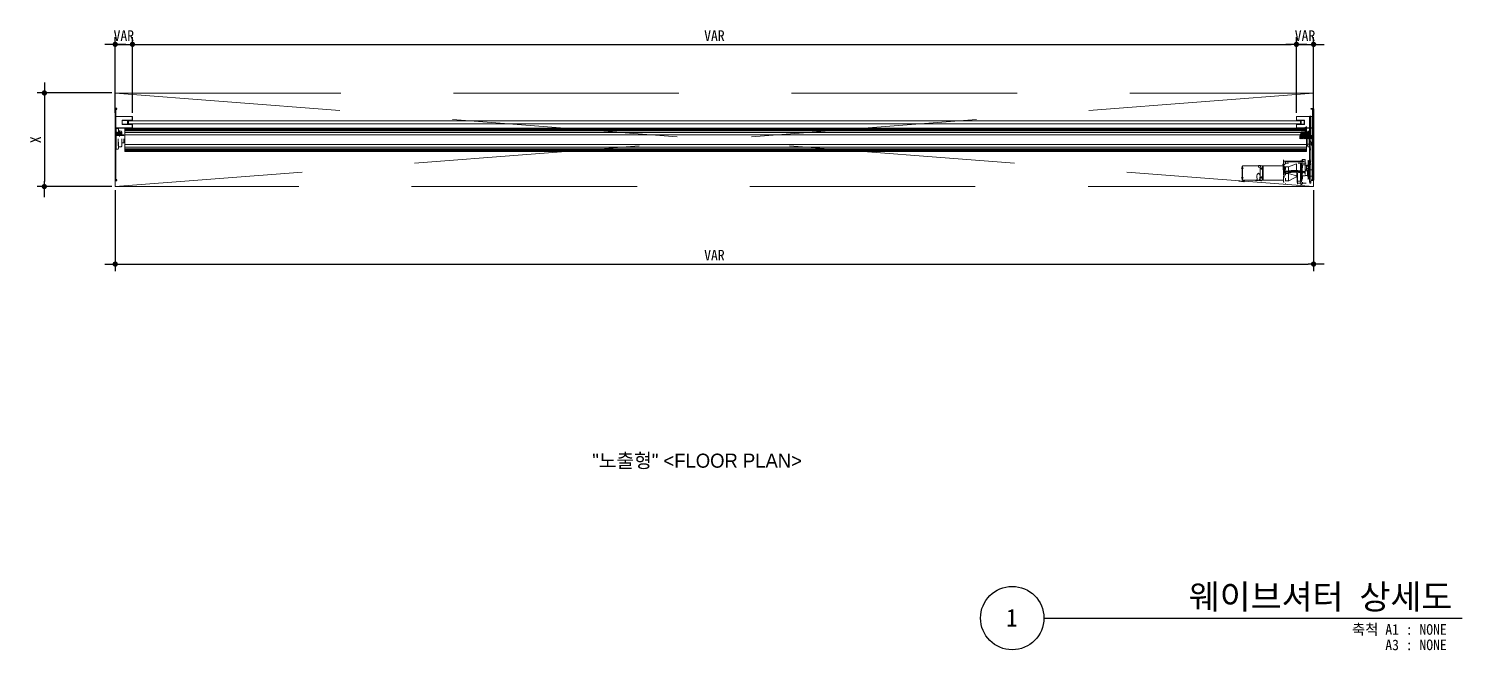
# Model space of a CAD drawing. Header units: millimetres. Extents: x -6941 to 136681, y 2065 to 58366.
# Drawn here: x 117789 to 127963, y 2764 to 7174 of the extents above; entities that cross this region are included whole.
import ezdxf
from ezdxf.enums import TextEntityAlignment as Align

# ---------------------------------------------------------------- set-up
doc = ezdxf.new("R2010")
doc.units = ezdxf.units.MM
doc.header["$LTSCALE"] = 4
doc.header["$MEASUREMENT"] = 0
for name, pattern in [('DASH_11', [0.1, 0.05, -0.05]), ('DASH_30', [0.1, 0.05, -0.05]), ('DASHED', [3, 2, -1]), ('HIDDEN', [0.375, 0.25, -0.125])]:
    doc.linetypes.add(name, pattern=pattern)
doc.layers.get('0').update_dxf_attribs({"linetype": 'CONTINUOUS'})
doc.layers.get('DEFPOINTS').update_dxf_attribs({"linetype": 'CONTINUOUS'})
for name, color, linetype in [('A-DIMS', 7, 'CONTINUOUS'), ('A-XXXX-TXT2', 3, 'CONTINUOUS'), ('BEAM', 7, 'CONTINUOUS'), ('ELEV', 3, 'CONTINUOUS'), ('G', 3, 'CONTINUOUS'), ('R', 1, 'CONTINUOUS'), ('도면층1', 4, 'CONTINUOUS')]:
    doc.layers.add(name, color=color, linetype=linetype)
for name, color, linetype, lineweight in [('A-XXXX-SYMB', 7, 'CONTINUOUS', 25), ('A-XXXX-TXT1', 3, 'CONTINUOUS', 25), ('y', 2, 'CONTINUOUS', 9), ('은선', 6, 'HIDDEN', 13)]:
    doc.layers.add(name, color=color, linetype=linetype, lineweight=lineweight)
doc.styles.add('HY울릉도L', font='')
doc.styles.add('돋움', font='')
doc.styles.add('돋움체', font='')
doc.styles.get('HY울릉도L').set_extended_font_data('DotumChe')
doc.styles.get('돋움').set_extended_font_data('Dotum')
doc.styles.get('돋움체').set_extended_font_data('DotumChe')
doc.dimstyles.new('CDIM', dxfattribs={"dimtxt": 3, "dimasz": 1.5, "dimexe": 2, "dimexo": 1, "dimgap": 1, "dimtad": 1, "dimdec": 0, "dimrnd": 0.5, "dimzin": 0, "dimdsep": 32, "dimlunit": 6, "dimtxsty": 'HY울릉도L', "dimblk1": '_CIDOT', "dimblk2": '_CIDOT', "dimsah": 1, "dimcen": 5.5, "dimclrd": 2, "dimclre": 2, "dimclrt": 7, "dimadec": 0, "dimazin": 0, "dimtfac": 1, "dimtdec": 0, "dimtix": 1, "dimtmove": 2, "dimatfit": 1, "dimldrblk": '_CIDOT', "dimfxl": 1, "dimtolj": 1, "dimtzin": 0, "dimlwd": -1, "dimarcsym": 0})

# ---------------------------------------------------------------- blocks, each defined once
blk = doc.blocks.new('_CIDOT')
at = {"color": 0, "linetype": 'ByBlock'}
blk.add_line((2, 0), (-1, 0), dxfattribs=at)
at = {"color": 0, "linetype": 'ByBlock', "const_width": 0.5}
blk.add_lwpolyline([(-0.25, 0, 1), (0.25, 0, 1)], format="xyb", close=True, dxfattribs=at)
blk = doc.blocks.new('*D153')
at = {"layer": 'A-DIMS', "lineweight": -2, "transparency": 16777216}
for p, q in [((118378, 6718), (117850, 6718)), ((118378, 6054), (117850, 6054))]:
    blk.add_line(p, q, dxfattribs=at)
at = {"layer": 'A-DIMS', "transparency": 16777216}
blk.add_line((117900, 6680), (117900, 6091), dxfattribs=at)
at = {"layer": 'DEFPOINTS', "color": 0, "transparency": 16777216}
for p in [(118403, 6718), (117900, 6054), (118403, 6054)]:
    blk.add_point(p, dxfattribs=at)
at = {"layer": 'A-DIMS', "transparency": 16777216, "xscale": 37.5, "yscale": 37.5, "zscale": 37.5}
for p, rotation in [((117900, 6718), 90), ((117900, 6054), 270)]:
    blk.add_blockref('_CIDOT', p, dxfattribs=dict(at, rotation=rotation))
at = {"layer": 'A-DIMS', "color": 3, "transparency": 16777216, "insert": (117838, 6386), "char_height": 75, "attachment_point": 5, "rotation": 90, "style": '돋움체'}
blk.add_mtext('\\A1;X', dxfattribs=at)
blk = doc.blocks.new('*D154')
at = {"layer": 'A-DIMS', "transparency": 16777216}
for p, q in [((126747, 7063), (126710, 7063)), ((126785, 7063), (126907, 7063)), ((126944, 7063), (126982, 7063))]:
    blk.add_line(p, q, dxfattribs=at)
at = {"layer": 'A-DIMS', "lineweight": -2, "transparency": 16777216}
for p, q in [((126785, 6577), (126785, 7113)), ((126907, 6577), (126907, 7113))]:
    blk.add_line(p, q, dxfattribs=at)
at = {"layer": 'DEFPOINTS', "color": 0, "transparency": 16777216}
for p in [(126907, 7063), (126785, 6552), (126907, 6552)]:
    blk.add_point(p, dxfattribs=at)
at = {"layer": 'A-DIMS', "transparency": 16777216, "xscale": 37.5, "yscale": 37.5, "zscale": 37.5}
blk.add_blockref('_CIDOT', (126785, 7063), dxfattribs=at)
at = {"layer": 'A-DIMS', "transparency": 16777216, "xscale": 37.5, "yscale": 37.5, "zscale": 37.5, "rotation": 180}
blk.add_blockref('_CIDOT', (126907, 7063), dxfattribs=at)
at = {"layer": 'A-DIMS', "color": 3, "transparency": 16777216, "insert": (126846, 7125), "char_height": 75, "attachment_point": 5, "style": '돋움체'}
blk.add_mtext('\\A1;VAR', dxfattribs=at)
blk = doc.blocks.new('*D155')
at = {"layer": 'A-DIMS', "transparency": 16777216}
for p, q in [((118365, 7063), (118328, 7063)), ((118403, 7063), (118525, 7063)), ((118562, 7063), (118600, 7063))]:
    blk.add_line(p, q, dxfattribs=at)
at = {"layer": 'A-DIMS', "lineweight": -2, "transparency": 16777216}
for p, q in [((118403, 6577), (118403, 7113)), ((118525, 6577), (118525, 7113))]:
    blk.add_line(p, q, dxfattribs=at)
at = {"layer": 'DEFPOINTS', "color": 0, "transparency": 16777216}
for p in [(118525, 7063), (118403, 6552), (118525, 6552)]:
    blk.add_point(p, dxfattribs=at)
at = {"layer": 'A-DIMS', "transparency": 16777216, "xscale": 37.5, "yscale": 37.5, "zscale": 37.5}
blk.add_blockref('_CIDOT', (118403, 7063), dxfattribs=at)
at = {"layer": 'A-DIMS', "transparency": 16777216, "xscale": 37.5, "yscale": 37.5, "zscale": 37.5, "rotation": 180}
blk.add_blockref('_CIDOT', (118525, 7063), dxfattribs=at)
at = {"layer": 'A-DIMS', "color": 3, "transparency": 16777216, "insert": (118464, 7125), "char_height": 75, "attachment_point": 5, "style": '돋움체'}
blk.add_mtext('\\A1;VAR', dxfattribs=at)
blk = doc.blocks.new('*D168')
at = {"layer": 'A-DIMS', "lineweight": -2, "transparency": 16777216}
for p, q in [((118525, 6577), (118525, 7113)), ((126785, 6577), (126785, 7113))]:
    blk.add_line(p, q, dxfattribs=at)
at = {"layer": 'A-DIMS', "transparency": 16777216}
blk.add_line((118562, 7063), (126747, 7063), dxfattribs=at)
at = {"layer": 'DEFPOINTS', "color": 0, "transparency": 16777216}
for p in [(126785, 7063), (118525, 6552), (126785, 6552)]:
    blk.add_point(p, dxfattribs=at)
at = {"layer": 'A-DIMS', "transparency": 16777216, "xscale": 37.5, "yscale": 37.5, "zscale": 37.5, "rotation": 180}
blk.add_blockref('_CIDOT', (118525, 7063), dxfattribs=at)
at = {"layer": 'A-DIMS', "transparency": 16777216, "xscale": 37.5, "yscale": 37.5, "zscale": 37.5}
blk.add_blockref('_CIDOT', (126785, 7063), dxfattribs=at)
at = {"layer": 'A-DIMS', "color": 3, "transparency": 16777216, "insert": (122655, 7125), "char_height": 75, "attachment_point": 5, "style": '돋움체'}
blk.add_mtext('\\A1;VAR', dxfattribs=at)
blk = doc.blocks.new('*D156')
at = {"layer": 'A-DIMS', "lineweight": -2, "transparency": 16777216}
for p, q in [((118403, 6029), (118403, 5454)), ((126907, 6029), (126907, 5454))]:
    blk.add_line(p, q, dxfattribs=at)
at = {"layer": 'A-DIMS', "transparency": 16777216}
blk.add_line((118440, 5504), (126869, 5504), dxfattribs=at)
at = {"layer": 'DEFPOINTS', "color": 0, "transparency": 16777216}
for p in [(118403, 6054), (126907, 6054), (126907, 5504)]:
    blk.add_point(p, dxfattribs=at)
at = {"layer": 'A-DIMS', "transparency": 16777216, "xscale": 37.5, "yscale": 37.5, "zscale": 37.5, "rotation": 180}
blk.add_blockref('_CIDOT', (118403, 5504), dxfattribs=at)
at = {"layer": 'A-DIMS', "transparency": 16777216, "xscale": 37.5, "yscale": 37.5, "zscale": 37.5}
blk.add_blockref('_CIDOT', (126907, 5504), dxfattribs=at)
at = {"layer": 'A-DIMS', "color": 3, "transparency": 16777216, "insert": (122655, 5567), "char_height": 75, "attachment_point": 5, "style": '돋움체'}
blk.add_mtext('\\A1;VAR', dxfattribs=at)

msp = doc.modelspace()

# ---------------------------------------------------------------- linework, layer by layer
at = {"layer": 'A-XXXX-SYMB'}
msp.add_line((124993.4, 2992.25), (127962.51, 2992.25), dxfattribs=at)
msp.add_circle((124768.4, 2992.25), 225, dxfattribs=at)
at = {"layer": 'BEAM', "color": 8, "linetype": 'Continuous', "lineweight": 5}
msp.add_line((126693.77, 6137.76), (126693.77, 6244.86), dxfattribs=at)
at = {"layer": 'ELEV', "color": 40, "linetype": 'Continuous', "lineweight": 5}
msp.add_line((126679.49, 6303.63), (126679.49, 6306.8), dxfattribs=at)
at = {"layer": 'ELEV', "color": 40, "linetype": 'DASH_11', "lineweight": 5}
for p, q in [((126799.45, 6306.8), (126799.45, 6305.98)), ((126799.45, 6305.98), (126799.45, 6306.8))]:
    msp.add_line(p, q, dxfattribs=at)
at = {"layer": 'G', "color": 8, "lineweight": 5}
for p, q in [((126847.1, 6234.67), (126693.98, 6234.67)), ((126693.98, 6227.81), (126693.98, 6234.67)), ((126693.98, 6227.81), (126693.98, 6155.17)), ((126696.93, 6234.67), (126696.93, 6155.17)), ((126813.37, 6092.77), (126813.37, 6220.53)), ((126824.07, 6237.06), (126815.43, 6237.06)), ((126824.07, 6217.8), (126815.43, 6217.8)), ((126824.14, 6234.67), (126824.14, 6239.74)), ((126824.14, 6239.74), (126825.99, 6239.74)), ((126824.14, 6097.02), (126824.14, 6215.12)), ((126824.14, 6215.12), (126825.99, 6215.12)), ((126847.1, 6155.17), (126847.1, 6234.67)), ((126847.1, 6206.93), (126856.03, 6206.93)), ((126856.03, 6206.93), (126856.03, 6173.72)), ((126880.95, 6222.47), (126879.04, 6210.53)), ((126888.35, 6210.53), (126879.04, 6210.53)), ((126879.04, 6210.53), (126879.04, 6089.43)), ((126880.95, 6222.47), (126883.7, 6222.47)), ((126886.44, 6222.47), (126883.7, 6222.47)), ((126886.44, 6222.47), (126888.35, 6210.53)), ((126888.35, 6210.53), (126888.35, 6089.43)), ((126400.71, 6198.4), (126400.71, 6101.55)), ((126402.06, 6198.4), (126400.71, 6198.4)), ((126507.08, 6100.11), (126503.79, 6130.57)), ((126524.12, 6100.11), (126527.41, 6130.57)), ((126534.76, 6178.3), (126534.76, 6179.92)), ((126534.76, 6178.3), (126534.76, 6177.82)), ((126534.76, 6177.82), (126534.76, 6177.53)), ((126545.47, 6177.53), (126534.76, 6177.53)), ((126545.47, 6122.42), (126534.76, 6122.42)), ((126534.76, 6122.42), (126534.76, 6122.13)), ((126534.76, 6121.66), (126534.76, 6122.13)), ((126534.76, 6121.66), (126534.76, 6120.03)), ((126543.71, 6187.24), (126541.96, 6187.24)), ((126543.71, 6112.71), (126541.96, 6112.71)), ((126543.71, 6187.24), (126545.47, 6187.24)), ((126543.71, 6112.71), (126545.47, 6112.71)), ((126545.47, 6201.39), (126545.47, 6098.56)), ((126548.61, 6201.39), (126548.61, 6098.56)), ((126697.72, 6155.17), (126693.98, 6155.17)), ((126728.88, 6155.17), (126706.57, 6155.17)), ((126728.88, 6155.17), (126729.94, 6152.75)), ((126729.18, 6194.79), (126729.18, 6091.3)), ((126729.18, 6095.86), (126729.18, 6149.98)), ((126746.52, 6152.75), (126729.94, 6152.75)), ((126747.59, 6155.17), (126746.52, 6152.75)), ((126794.34, 6155.17), (126747.59, 6155.17)), ((126798.71, 6155.17), (126794.34, 6155.17)), ((126800.67, 6155.17), (126798.71, 6155.17)), ((126800.67, 6155.17), (126801.73, 6152.75)), ((126818.31, 6152.75), (126801.73, 6152.75)), ((126819.38, 6155.17), (126818.31, 6152.75)), ((126819.38, 6155.17), (126836.45, 6155.17)), ((126845.31, 6155.17), (126847.1, 6155.17)), ((126856.03, 6173.72), (126847.1, 6173.72)), ((126863.24, 6166.69), (126847.1, 6166.69)), ((126863.24, 6133.27), (126847.1, 6133.27)), ((126871.92, 6198.8), (126856.03, 6198.8)), ((126871.92, 6181.85), (126856.03, 6181.85)), ((126863.24, 6171.77), (126863.24, 6149.98)), ((126871.92, 6171.77), (126863.24, 6171.77)), ((126863.24, 6128.19), (126863.24, 6149.98)), ((126871.92, 6128.19), (126863.24, 6128.19)), ((126878.31, 6171.77), (126875.06, 6171.77)), ((126878.31, 6128.19), (126875.06, 6128.19)), ((126888.47, 6171.77), (126878.31, 6171.77)), ((126888.47, 6128.19), (126878.31, 6128.19)), ((126901.66, 6171.77), (126888.47, 6171.77)), ((126901.66, 6128.19), (126888.47, 6128.19)), ((126901.66, 6166.69), (126901.66, 6171.77)), ((126906.56, 6166.69), (126901.66, 6166.69)), ((126901.66, 6166.69), (126901.66, 6149.98)), ((126901.66, 6133.27), (126901.66, 6149.98)), ((126906.56, 6133.27), (126901.66, 6133.27)), ((126901.66, 6133.27), (126901.66, 6128.19)), ((126402.06, 6101.55), (126400.71, 6101.55)), ((126524.12, 6100.11), (126507.08, 6100.11)), ((126824.07, 6095.5), (126815.43, 6095.5)), ((126824.07, 6088.91), (126815.43, 6088.91)), ((126824.07, 6069.48), (126815.43, 6069.48)), ((126825.99, 6097.02), (126824.14, 6097.02)), ((126880.95, 6077.48), (126879.04, 6089.43)), ((126888.35, 6089.43), (126879.04, 6089.43)), ((126880.95, 6077.48), (126883.7, 6077.48)), ((126886.44, 6077.48), (126883.7, 6077.48)), ((126886.44, 6077.48), (126888.35, 6089.43))]:
    msp.add_line(p, q, dxfattribs=at)
at = {"layer": 'G', "color": 2, "lineweight": 5}
msp.add_circle((118432.66, 6427.22), 7.95, dxfattribs=at)
at = {"layer": 'G', "color": 8, "lineweight": 5}
for centre, radius, start, end in [((126816.96, 6233.77), 3.64, 114.978357, 165.661991), ((125508.11, 6143.64), 1309.42, 356.75337, 3.24663), ((126524.73, 6129.64), 20.96, 123.550628, 177.452638), ((126515.61, 6143.9), 4.05, 63.417035, 127.442645), ((126506.47, 6129.64), 20.96, 2.547362, 58.515019), ((126541.96, 6180.05), 7.2, 90, 181.025726), ((126541.96, 6119.91), 7.2, 178.974274, 270), ((126816.96, 6092.21), 3.64, 114.978357, 245.021643), ((126837.65, 6079.2), 24.25, 156.38831, 203.61169)]:
    msp.add_arc(centre, radius, start, end, dxfattribs=at)
at = {"layer": 'R', "lineweight": 5}
for p, q in [((118414.02, 6427.22), (118452.79, 6427.22)), ((118432.66, 6409.15), (118432.66, 6451.37)), ((118453.21, 6420.92), (118453.47, 6421.21)), ((118453.21, 6420.92), (118453.21, 6416.21)), ((118453.27, 6420.92), (118453.27, 6416.21)), ((118455.88, 6422.7), (118455.88, 6414.56)), ((118458.56, 6420.92), (118458.3, 6421.21)), ((118458.5, 6420.92), (118458.5, 6416.21)), ((118458.56, 6420.92), (118458.56, 6416.21)), ((126879.04, 6355.43), (126862.45, 6355.43)), ((126865.6, 6358.73), (126865.98, 6359.18)), ((126865.6, 6358.73), (126865.6, 6352.13)), ((126866.18, 6358.73), (126865.6, 6358.73)), ((126866.18, 6352.13), (126865.6, 6352.13)), ((126865.6, 6352.13), (126865.98, 6351.68)), ((126866.18, 6359.18), (126865.98, 6359.18)), ((126866.18, 6351.68), (126865.98, 6351.68)), ((126896.77, 6355.43), (126878.97, 6355.43))]:
    msp.add_line(p, q, dxfattribs=at)
at = {"layer": 'R', "color": 1, "lineweight": 5}
for p, q in [((118416.55, 6421.2), (118416.55, 6420.92)), ((118420.38, 6420.92), (118420.3, 6420.92)), ((118448.78, 6421.2), (118448.78, 6420.92)), ((126888.35, 6347.93), (126888.35, 6362.93)), ((126891.91, 6362.93), (126888.35, 6362.93)), ((126891.91, 6359.18), (126888.35, 6359.18)), ((126891.91, 6351.68), (126888.35, 6351.68)), ((126891.91, 6351.68), (126888.35, 6351.68)), ((126891.91, 6347.93), (126888.35, 6347.93))]:
    msp.add_line(p, q, dxfattribs=at)
at = {"layer": 'R', "color": 8, "linetype": 'ByBlock', "lineweight": 5}
for p, q in [((126856.24, 6467.74), (118470.37, 6467.74)), ((126856.24, 6466.39), (118470.37, 6466.39)), ((126856.24, 6464.15), (118470.37, 6464.15)), ((126856.24, 6461.02), (118470.37, 6461.02)), ((126856.24, 6456.1), (118470.37, 6456.1)), ((126856.24, 6449.6), (118470.37, 6449.6)), ((126856.24, 6437.53), (118470.37, 6437.53)), ((126856.24, 6420.03), (118470.37, 6420.03)), ((126856.24, 6352.23), (118470.37, 6352.23)), ((126856.24, 6334.73), (118470.37, 6334.73)), ((126856.24, 6322.66), (118470.37, 6322.66)), ((126856.24, 6316.17), (118470.37, 6316.17)), ((126856.24, 6311.24), (118470.37, 6311.24)), ((126856.24, 6308.11), (118470.37, 6308.11)), ((126856.24, 6305.87), (118470.37, 6305.87)), ((126856.24, 6304.53), (118470.37, 6304.53))]:
    msp.add_line(p, q, dxfattribs=at)
at = {"layer": 'R', "color": 8, "lineweight": 5}
for p, q in [((126692.89, 6209.73), (126686.73, 6209.73)), ((126704.29, 6209.73), (126692.31, 6209.73)), ((126841.59, 6233.81), (126702.18, 6233.81)), ((126837.4, 6232.91), (126705.49, 6232.91)), ((126832.32, 6231.78), (126712.55, 6231.78)), ((126826.91, 6230.43), (126720.37, 6230.43)), ((126813.79, 6229.19), (126733.73, 6229.19)), ((126854.4, 6220.76), (126797.46, 6220.76)), ((126846.08, 6234.67), (126846.08, 6155.17)), ((126868.94, 6241), (126868.94, 6104.99)), ((126409.33, 6184.89), (126393.46, 6184.89)), ((126409.33, 6115.06), (126393.46, 6115.06)), ((126402.06, 6200.83), (126402.06, 6201.39)), ((126529.55, 6202.58), (126515.6, 6202.58)), ((126515.6, 6201.39), (126515.6, 6202.58)), ((126529.55, 6202.32), (126515.6, 6202.32)), ((126515.6, 6201.39), (126515.6, 6192.1)), ((126527.56, 6192.1), (126515.6, 6192.1)), ((126529.55, 6194.76), (126527.56, 6194.76)), ((126529.55, 6201.39), (126529.55, 6202.58)), ((126529.55, 6201.39), (126529.55, 6194.76)), ((126547.03, 6183.56), (126532.14, 6183.56)), ((126547.03, 6116.39), (126532.14, 6116.39)), ((126537.25, 6183.21), (126537.25, 6182.15)), ((126537.25, 6116.75), (126537.25, 6117.8)), ((126540.72, 6188.77), (126540.72, 6178.86)), ((126540.72, 6111.19), (126540.72, 6121.09)), ((126544.31, 6183.21), (126544.31, 6182.15)), ((126544.31, 6116.75), (126544.31, 6117.8)), ((126710.09, 6156.5), (126694.95, 6156.5)), ((126697.7, 6156.34), (126697.7, 6155.52)), ((126697.98, 6154.19), (126697.71, 6155.17)), ((126697.96, 6155.17), (126697.96, 6155.07)), ((126697.96, 6154.28), (126697.96, 6153.12)), ((126702.11, 6162.91), (126702.11, 6151.1)), ((126838.78, 6159.87), (126704.25, 6159.87)), ((126837.4, 6161.21), (126705.49, 6161.21)), ((126837.3, 6158.74), (126705.72, 6158.74)), ((126706.36, 6154.3), (126706.36, 6153.18)), ((126836.64, 6157.59), (126706.39, 6157.59)), ((126836.49, 6156.28), (126706.53, 6156.28)), ((126706.6, 6156.28), (126706.6, 6155.46)), ((126832.32, 6162.43), (126712.55, 6162.43)), ((126826.59, 6163.87), (126720.05, 6163.87)), ((126744.38, 6154.55), (126732.42, 6154.55)), ((126732.42, 6154.55), (126732.42, 6153.72)), ((126744.38, 6153.72), (126732.42, 6153.72)), ((126813.79, 6165.27), (126733.73, 6165.27)), ((126803.25, 6166.6), (126741.96, 6166.6)), ((126744.38, 6154.55), (126744.38, 6153.72)), ((126795.43, 6167.91), (126748.72, 6167.91)), ((126816.17, 6154.55), (126804.21, 6154.55)), ((126804.21, 6154.55), (126804.21, 6153.72)), ((126816.17, 6153.72), (126804.21, 6153.72)), ((126816.17, 6154.55), (126816.17, 6153.72)), ((126825.99, 6134.35), (126825.99, 6155.17)), ((126836.45, 6155.17), (126832.72, 6155.17)), ((126848.82, 6156.5), (126833.68, 6156.5)), ((126836.43, 6156.34), (126836.43, 6155.52)), ((126836.72, 6154.19), (126836.44, 6155.17)), ((126836.69, 6154.28), (126836.69, 6153.12)), ((126840.85, 6162.91), (126840.85, 6151.1)), ((126845.09, 6154.3), (126845.09, 6153.18)), ((126845.33, 6156.28), (126845.33, 6155.46)), ((126847.1, 6139.54), (126847.1, 6155.17)), ((126854.45, 6079.2), (126797.46, 6079.2))]:
    msp.add_line(p, q, dxfattribs=at)
at = {"layer": 'R', "color": 8, "linetype": 'DASH_30', "lineweight": 5, "ltscale": 100}
for p, q in [((126707.55, 6234.67), (126707.55, 6071.35)), ((126827.51, 6246.39), (126827.51, 6071.35))]:
    msp.add_line(p, q, dxfattribs=at)
at = {"layer": 'R', "color": 1, "lineweight": 5}
for centre, radius, start, end in [((118418.75, 6421.13), 0.214, 270, 0), ((118420.3, 6421.13), 0.214, 180, 270), ((118420.96, 6421.13), 0.214, 270, 0), ((126891.44, 6361.05), 1.93, 283.991187, 76.008813), ((126887.87, 6355.43), 5.51, 317.15998, 42.84002), ((126891.44, 6349.81), 1.93, 283.991187, 76.008813)]:
    msp.add_arc(centre, radius, start, end, dxfattribs=at)
at = {"layer": 'R', "lineweight": 5}
msp.add_arc((126856.61, 6470.24), 6.12, 97.897407, 185.091831, dxfattribs=at)
at = {"layer": 'R', "color": 8, "lineweight": 5}
for centre, radius, start, end in [((126522.32, 6201.17), 2.99, 28.060585, 151.939415), ((126538.32, 6182.15), 1.07, 180, 216.33445), ((126538.32, 6117.8), 1.07, 143.66555, 180), ((126540.78, 6183.96), 4.12, 216.33445, 323.66555), ((126540.78, 6115.99), 4.12, 36.33445, 143.66555), ((126543.24, 6182.15), 1.07, 323.66555, 0), ((126543.24, 6117.8), 1.07, 0, 36.33445), ((126701.18, 6156.4), 3.49, 154.874116, 180), ((126701.18, 6156.4), 3.49, 180, 205.125884), ((126701.18, 6155.58), 3.49, 179.004454, 180), ((126701.18, 6155.58), 3.49, 180, 186.723641), ((126701.18, 6155.58), 3.49, 202.491153, 205.125884), ((126701.18, 6155.02), 3.49, 202.491153, 205.125884), ((126701.18, 6154.46), 3.49, 202.491153, 205.125884), ((126701.65, 6156.18), 4, 131.45134, 154.874116), ((126701.65, 6156.62), 4, 205.125884, 228.54866), ((126701.65, 6155.8), 4, 205.125884, 228.54866), ((126701.65, 6155.24), 4, 205.125884, 228.54866), ((126701.65, 6154.67), 4, 205.125884, 228.54866), ((126701.95, 6155.84), 4.46, 110.094467, 131.45134), ((126701.95, 6156.96), 4.46, 228.54866, 249.905533), ((126701.95, 6156.14), 4.46, 228.54866, 249.905533), ((126701.95, 6155.58), 4.46, 228.54866, 249.905533), ((126701.95, 6155.02), 4.46, 228.54866, 249.905533), ((126702.15, 6155.3), 5.03, 90, 110.094467), ((126702.15, 6157.5), 5.03, 249.905533, 270), ((126702.15, 6156.68), 5.03, 249.905533, 270), ((126702.15, 6156.12), 5.03, 249.905533, 270), ((126702.15, 6155.55), 5.03, 249.905533, 270), ((126702.15, 6155.3), 5.03, 69.905533, 90), ((126702.15, 6157.5), 5.03, 270, 290.094467), ((126702.15, 6156.68), 5.03, 270, 290.094467), ((126702.15, 6156.12), 5.03, 270, 290.094467), ((126702.15, 6155.55), 5.03, 270, 290.094467), ((126702.34, 6155.84), 4.46, 48.54866, 69.905533), ((126702.34, 6156.96), 4.46, 290.094467, 311.45134), ((126702.34, 6156.14), 4.46, 290.094467, 311.45134), ((126702.34, 6155.58), 4.46, 290.094467, 311.45134), ((126702.34, 6155.02), 4.46, 290.094467, 311.45134), ((126702.65, 6156.18), 4, 25.125884, 48.54866), ((126702.65, 6156.62), 4, 311.45134, 334.874116), ((126702.65, 6155.8), 4, 311.45134, 334.874116), ((126702.65, 6155.24), 4, 311.45134, 334.874116), ((126702.65, 6154.67), 4, 311.45134, 334.874116), ((126703.11, 6156.4), 3.49, 0, 25.125884), ((126703.11, 6156.4), 3.49, 334.874116, 0), ((126703.11, 6155.58), 3.49, 334.874116, 0), ((126703.11, 6155.02), 3.49, 334.874116, 338.470697), ((126703.11, 6154.46), 3.49, 334.874116, 338.470697), ((126703.11, 6155.58), 3.49, 0, 1.973058), ((126728.22, 6200.14), 5.36, 270, 290.424782), ((126728.8, 6196.93), 2.14, 270, 290.424782), ((126839.91, 6156.4), 3.49, 154.874116, 180), ((126839.91, 6156.4), 3.49, 180, 205.125884), ((126839.91, 6155.58), 3.49, 179.004454, 180), ((126839.91, 6155.58), 3.49, 180, 186.723641), ((126839.91, 6155.58), 3.49, 202.491153, 205.125884), ((126839.91, 6155.02), 3.49, 202.491153, 205.125884), ((126839.91, 6154.46), 3.49, 202.491153, 205.125884), ((126840.38, 6156.18), 4, 131.45134, 154.874116), ((126840.38, 6156.62), 4, 205.125884, 228.54866), ((126840.38, 6155.8), 4, 205.125884, 228.54866), ((126840.38, 6155.24), 4, 205.125884, 228.54866), ((126840.38, 6154.67), 4, 205.125884, 228.54866), ((126840.68, 6155.84), 4.46, 110.094467, 131.45134), ((126840.68, 6156.96), 4.46, 228.54866, 249.905533), ((126840.68, 6156.14), 4.46, 228.54866, 249.905533), ((126840.68, 6155.58), 4.46, 228.54866, 249.905533), ((126840.68, 6155.02), 4.46, 228.54866, 249.905533), ((126840.88, 6155.3), 5.03, 90, 110.094467), ((126840.88, 6157.5), 5.03, 249.905533, 270), ((126840.88, 6156.68), 5.03, 249.905533, 270), ((126840.88, 6156.12), 5.03, 249.905533, 270), ((126840.88, 6155.55), 5.03, 249.905533, 270), ((126840.88, 6155.3), 5.03, 69.905533, 90), ((126840.88, 6157.5), 5.03, 270, 290.094467), ((126840.88, 6156.68), 5.03, 270, 290.094467), ((126840.88, 6156.12), 5.03, 270, 290.094467), ((126840.88, 6155.55), 5.03, 270, 290.094467), ((126841.08, 6155.84), 4.46, 48.54866, 69.905533), ((126841.08, 6156.96), 4.46, 290.094467, 311.45134), ((126841.08, 6156.14), 4.46, 290.094467, 311.45134), ((126841.08, 6155.58), 4.46, 290.094467, 311.45134), ((126841.08, 6155.02), 4.46, 290.094467, 311.45134), ((126841.38, 6156.18), 4, 25.125884, 48.54866), ((126841.38, 6156.62), 4, 311.45134, 334.874116), ((126841.38, 6155.8), 4, 311.45134, 334.874116), ((126841.38, 6155.24), 4, 311.45134, 334.874116), ((126841.38, 6154.67), 4, 311.45134, 334.874116), ((126841.85, 6156.4), 3.49, 0, 25.125884), ((126841.85, 6156.4), 3.49, 334.874116, 0), ((126841.85, 6155.58), 3.49, 334.874116, 0), ((126841.85, 6155.02), 3.49, 334.874116, 338.470697), ((126841.85, 6154.46), 3.49, 334.874116, 338.470697), ((126841.85, 6155.58), 3.49, 0, 1.973058)]:
    msp.add_arc(centre, radius, start, end, dxfattribs=at)
at = {"layer": 'y', "lineweight": 5}
for p, q in [((118416.62, 6438.83), (118409.1, 6440.56)), ((118417.87, 6436.48), (118417.87, 6437.27)), ((118417.87, 6433.98), (118417.87, 6436.48)), ((118418.52, 6433.46), (118420.33, 6433.52)), ((118444.95, 6433.52), (118445.03, 6433.52)), ((118444.95, 6420.92), (118445.03, 6420.92)), ((118446.81, 6433.46), (118445, 6433.52)), ((118447.46, 6436.48), (118447.46, 6437.56)), ((118447.46, 6436.48), (118447.46, 6433.98)), ((118448.48, 6439.05), (118449.8, 6439.57))]:
    msp.add_line(p, q, dxfattribs=at)
at = {"layer": 'y', "color": 1, "lineweight": 5}
for p, q in [((118416.55, 6420.94), (118416.55, 6421.8)), ((118416.76, 6422.01), (118417.67, 6422.01)), ((118417.87, 6432.44), (118417.87, 6422.22)), ((118418.19, 6432.77), (118418.64, 6432.77)), ((118418.43, 6432.77), (118418.4, 6432.77)), ((118418.96, 6431.39), (118418.96, 6432.44)), ((118418.96, 6421.13), (118418.96, 6431.4)), ((118419.17, 6430.42), (118419.17, 6427.22)), ((118419.17, 6424.01), (118419.17, 6427.22)), ((118420.08, 6433.3), (118420.08, 6432.06)), ((118420.08, 6421.13), (118420.08, 6422.38)), ((118420.27, 6429.73), (118420.27, 6427.22)), ((118420.27, 6424.71), (118420.27, 6427.22)), ((118420.38, 6433.52), (118420.3, 6433.52)), ((118420.98, 6433.52), (118420.38, 6433.52)), ((118421.18, 6433.3), (118421.18, 6432.26)), ((118421.18, 6421.13), (118421.18, 6422.18)), ((118421.2, 6431.02), (118425.69, 6431.02)), ((118425.2, 6429.95), (118421.84, 6429.95)), ((118425.2, 6424.49), (118421.84, 6424.49)), ((118444.13, 6431.02), (118439.64, 6431.02)), ((118440.13, 6429.95), (118443.48, 6429.95)), ((118440.13, 6424.49), (118443.48, 6424.49)), ((118444.15, 6433.3), (118444.15, 6432.26)), ((118444.15, 6421.13), (118444.15, 6422.18)), ((118444.35, 6433.52), (118444.95, 6433.52)), ((118445.06, 6429.73), (118445.06, 6427.22)), ((118445.06, 6424.71), (118445.06, 6427.22)), ((118445.24, 6433.3), (118445.24, 6432.06)), ((118445.24, 6421.13), (118445.24, 6422.38)), ((118446.15, 6430.42), (118446.15, 6427.22)), ((118446.15, 6424.01), (118446.15, 6427.22)), ((118446.36, 6431.39), (118446.36, 6432.44)), ((118446.36, 6421.13), (118446.36, 6431.4)), ((118447.14, 6432.77), (118446.68, 6432.77)), ((118446.9, 6432.77), (118446.92, 6432.77)), ((118447.46, 6432.44), (118447.46, 6422.22)), ((118448.56, 6422.01), (118447.66, 6422.01)), ((118448.78, 6420.94), (118448.78, 6421.8)), ((118453.47, 6421.21), (118453.47, 6416.21)), ((118455.88, 6421.21), (118453.47, 6421.21)), ((118455.19, 6416.21), (118453.47, 6416.61)), ((118455.88, 6421.21), (118458.3, 6421.21)), ((118456.57, 6416.21), (118458.3, 6416.61)), ((118458.3, 6421.21), (118458.3, 6416.21))]:
    msp.add_line(p, q, dxfattribs=at)
at = {"layer": 'y', "color": 8, "lineweight": 5}
for p, q in [((126693.98, 6215.25), (126690.42, 6215.25)), ((126690.42, 6215.25), (126690.42, 6173.61)), ((126693.84, 6215.51), (126693.84, 6203.94)), ((126699.27, 6213.94), (126694.34, 6213.94)), ((126694.36, 6214), (126694.36, 6213.94)), ((126699.27, 6216.76), (126694.42, 6216.76)), ((126729.18, 6221.07), (126705.91, 6221.07)), ((126871.92, 6236.35), (126871.92, 6190.32)), ((126875.06, 6236.35), (126871.92, 6236.35)), ((126875.06, 6236.35), (126875.06, 6190.32)), ((126545.47, 6178.3), (126534.76, 6178.3)), ((126545.47, 6121.66), (126534.76, 6121.66)), ((126690.42, 6173.61), (126693.98, 6173.61)), ((126692.78, 6131.32), (126692.78, 6084.51)), ((126699.27, 6131.32), (126692.78, 6131.32)), ((126699.27, 6205.52), (126694.4, 6205.52)), ((126699.27, 6202.69), (126694.42, 6202.69)), ((126729.18, 6147.47), (126705.91, 6147.47)), ((126729.18, 6147.41), (126793.01, 6127.11)), ((126793.01, 6127.11), (126731.2, 6094.64)), ((126871.92, 6144.3), (126871.92, 6190.32)), ((126871.92, 6144.3), (126871.92, 6112.39)), ((126875.06, 6144.3), (126871.92, 6144.3)), ((126875.06, 6112.39), (126871.92, 6112.39)), ((126875.06, 6144.3), (126875.06, 6190.32)), ((126875.06, 6144.3), (126875.06, 6112.39)), ((126376.36, 6093.81), (126376.36, 6091.66)), ((126409.92, 6090.86), (126376.36, 6093.81)), ((126412.06, 6088.52), (126376.36, 6091.66)), ((126412.25, 6090.66), (126409.92, 6090.86)), ((126413.41, 6096.83), (126413.41, 6098.56)), ((126413.41, 6096.83), (126413.41, 6094.06)), ((126413.41, 6091.73), (126413.41, 6094.06)), ((126415.56, 6096.83), (126415.56, 6098.56)), ((126415.56, 6096.83), (126415.56, 6091.73)), ((126494.42, 6096.75), (126494.42, 6098.56)), ((126501.71, 6096.75), (126494.42, 6096.75)), ((126494.42, 6096.75), (126494.42, 6096)), ((126494.42, 6096), (126513.75, 6096)), ((126501.71, 6098.56), (126499, 6098.56)), ((126501.71, 6098.56), (126501.71, 6096.75)), ((126501.71, 6096.75), (126513.75, 6096.75)), ((126513.75, 6096.75), (126513.75, 6096)), ((126517.45, 6096.75), (126538.22, 6096.75)), ((126517.45, 6096.75), (126517.45, 6096)), ((126517.45, 6096), (126538.22, 6096)), ((126538.22, 6099.49), (126530.93, 6099.49)), ((126530.93, 6099.49), (126530.93, 6096.75)), ((126538.22, 6099.49), (126538.22, 6096.75)), ((126539.47, 6098.56), (126538.22, 6098.56)), ((126538.22, 6096.75), (126538.22, 6096)), ((126692.78, 6084.51), (126699.27, 6084.51)), ((126726.9, 6093.58), (126705.91, 6093.58))]:
    msp.add_line(p, q, dxfattribs=at)
at = {"layer": 'y', "color": 1, "lineweight": 5}
for centre, radius, start, end in [((118416.76, 6421.8), 0.214, 90, 180), ((118417.66, 6422.23), 0.214, 270, 0), ((118418.19, 6432.44), 0.321, 90, 180), ((118418.64, 6432.44), 0.321, 0, 90), ((118419.89, 6430.37), 0.718, 104.318921, 175.39487), ((118419.89, 6424.07), 0.718, 184.60513, 255.681079), ((118419.66, 6431.61), 0.553, 275.102585, 31.91736), ((118419.66, 6422.83), 0.553, 328.08264, 84.897415), ((118420.3, 6433.3), 0.214, 90, 180), ((118420.43, 6432.08), 0.344, 183.61461, 212.072602), ((118420.43, 6422.35), 0.344, 147.927398, 176.38539), ((118420.87, 6429.73), 0.604, 113.717667, 179.536506), ((118420.87, 6424.71), 0.604, 180.463494, 246.282333), ((118419.66, 6431.61), 1.65, 305.911556, 23.182524), ((118419.66, 6422.83), 1.65, 336.817476, 54.088444), ((118420.96, 6433.3), 0.214, 0, 90), ((118432.66, 6427.22), 11.16, 165.842228, 194.157772), ((118432.66, 6427.22), 9.55, 163.397357, 196.602643), ((118432.66, 6427.22), 9.55, 343.397357, 16.602643), ((118432.66, 6427.22), 11.16, 345.842228, 14.157772), ((118445.66, 6431.61), 1.65, 156.817476, 234.088444), ((118445.66, 6422.83), 1.65, 125.911556, 203.182524), ((118444.37, 6433.3), 0.214, 90, 180), ((118444.37, 6421.13), 0.214, 180, 270), ((118444.46, 6429.73), 0.604, 0.463494, 66.282333), ((118444.46, 6424.71), 0.604, 293.717667, 359.536506), ((118445.03, 6421.13), 0.214, 270, 0), ((118445.66, 6431.61), 0.553, 148.08264, 264.897415), ((118445.66, 6422.83), 0.553, 95.102585, 211.91736), ((118444.9, 6432.08), 0.344, 327.927398, 356.38539), ((118444.9, 6422.35), 0.344, 3.61461, 32.072602), ((118445.44, 6430.37), 0.718, 4.60513, 75.681079), ((118445.44, 6424.07), 0.718, 284.318921, 355.39487), ((118446.68, 6432.44), 0.321, 90, 180), ((118446.58, 6421.13), 0.214, 180, 270), ((118447.14, 6432.44), 0.321, 0, 90), ((118447.67, 6422.23), 0.214, 180, 270), ((118448.56, 6421.8), 0.214, 0, 90)]:
    msp.add_arc(centre, radius, start, end, dxfattribs=at)
at = {"layer": 'y', "lineweight": 5}
for centre, radius, start, end in [((118416.26, 6437.27), 1.61, 0, 77.043148), ((118432.66, 6373.41), 64.78, 76.798298, 103.201702), ((118418.4, 6433.98), 0.536, 180, 287.965465), ((118445.03, 6433.3), 0.214, 0, 90), ((118446.92, 6433.98), 0.536, 252.034535, 0), ((118449.07, 6437.56), 1.61, 111.531464, 180)]:
    msp.add_arc(centre, radius, start, end, dxfattribs=at)
at = {"layer": 'y', "color": 8, "lineweight": 5}
for centre, radius, start, end in [((126695.81, 6215.35), 1.98, 134.560445, 225.439555), ((126710.82, 6209.85), 16.98, 165.844062, 194.836667), ((126402.06, 6184.89), 3.71, 111.441452, 248.558548), ((126402.06, 6115.06), 3.71, 111.441452, 248.558548), ((126539.65, 6183.21), 2.4, 153.231882, 180), ((126539.65, 6183.21), 2.4, 180, 206.768118), ((126539.65, 6116.75), 2.4, 153.231882, 180), ((126539.65, 6116.75), 2.4, 180, 206.768118), ((126540.19, 6182.93), 3.01, 129.390736, 153.231882), ((126540.19, 6183.48), 3.01, 206.768118, 230.609264), ((126540.19, 6116.47), 3.01, 129.390736, 153.231882), ((126540.19, 6117.02), 3.01, 206.768118, 230.609264), ((126540.55, 6182.5), 3.57, 108.78454, 129.390736), ((126540.55, 6183.91), 3.57, 230.609264, 251.21546), ((126540.55, 6116.04), 3.57, 108.78454, 129.390736), ((126540.55, 6117.46), 3.57, 230.609264, 251.21546), ((126540.78, 6181.82), 4.29, 90, 108.78454), ((126540.78, 6184.59), 4.29, 251.21546, 270), ((126540.78, 6115.36), 4.29, 90, 108.78454), ((126540.78, 6118.14), 4.29, 251.21546, 270), ((126540.78, 6181.82), 4.29, 71.21546, 90), ((126540.78, 6184.59), 4.29, 270, 288.78454), ((126540.78, 6115.36), 4.29, 71.21546, 90), ((126540.78, 6118.14), 4.29, 270, 288.78454), ((126541.01, 6182.5), 3.57, 50.609264, 71.21546), ((126541.01, 6183.91), 3.57, 288.78454, 309.390736), ((126541.01, 6116.04), 3.57, 50.609264, 71.21546), ((126541.01, 6117.46), 3.57, 288.78454, 309.390736), ((126541.37, 6182.93), 3.01, 26.768118, 50.609265), ((126541.37, 6183.48), 3.01, 309.390735, 333.231882), ((126541.37, 6116.47), 3.01, 26.768118, 50.609265), ((126541.37, 6117.02), 3.01, 309.390735, 333.231882), ((126541.91, 6183.21), 2.4, 0, 26.768118), ((126541.91, 6183.21), 2.4, 333.231882, 0), ((126541.91, 6116.75), 2.4, 0, 26.768118), ((126541.91, 6116.75), 2.4, 333.231882, 0), ((126695.81, 6204.11), 1.98, 134.560445, 225.439555), ((126412.34, 6091.73), 3.21, 264.982097, 0), ((126412.34, 6091.73), 1.07, 264.982097, 0), ((126498.14, 6097.77), 2.65, 221.891496, 318.108504), ((126534.72, 6097.77), 2.65, 221.891496, 318.108504)]:
    msp.add_arc(centre, radius, start, end, dxfattribs=at)
at = {"layer": '도면층1', "color": 2, "lineweight": 9}
for p, q in [((118491.15, 6520.04), (118491.15, 6500.12)), ((118496.68, 6520.04), (118491.15, 6520.04)), ((126814.02, 6520.03), (126819.55, 6520.03)), ((126819.55, 6520.03), (126819.55, 6500.12)), ((118491.15, 6500.12), (118496.68, 6500.12)), ((126819.55, 6500.12), (126814.02, 6500.12))]:
    msp.add_line(p, q, dxfattribs=at)
at = {"layer": '도면층1', "lineweight": 9}
for p, q in [((118491.15, 6520.04), (126814.02, 6520.03)), ((118496.68, 6520.04), (118496.68, 6500.12)), ((126814.02, 6520.03), (126814.02, 6500.12)), ((118496.68, 6500.13), (126814.02, 6500.12))]:
    msp.add_line(p, q, dxfattribs=at)
at = {"layer": '도면층1', "lineweight": 5}
for p, q in [((126880.95, 6553.84), (126879.04, 6541.89)), ((126879.04, 6541.89), (126879.04, 6426.95)), ((126880.95, 6553.84), (126883.7, 6553.84)), ((126886.44, 6553.84), (126883.7, 6553.84)), ((126886.44, 6553.84), (126888.35, 6541.89)), ((126888.35, 6541.89), (126888.35, 6426.95)), ((118409.1, 6468.63), (118409.1, 6318.74)), ((118409.1, 6465.48), (118420.88, 6465.48)), ((118412.31, 6416.21), (118409.1, 6416.21)), ((118412.31, 6416.21), (118412.31, 6418.78)), ((118465.01, 6416.21), (118412.31, 6416.21)), ((118427.82, 6420.92), (118414.46, 6420.92)), ((118423.42, 6444.67), (118426.24, 6442.53)), ((118426.24, 6447.89), (118426.24, 6460.12)), ((118426.24, 6447.89), (118444.45, 6447.89)), ((118426.24, 6442.53), (118426.24, 6420.57)), ((118449.8, 6420.92), (118437.51, 6420.92)), ((118449.8, 6420.92), (118449.8, 6442.54)), ((118449.8, 6420.92), (118463.4, 6420.92)), ((118465.01, 6419.31), (118463.4, 6420.92)), ((118465.01, 6416.21), (118465.01, 6419.31)), ((126813.14, 6416.21), (126810.16, 6413.84)), ((126810.16, 6413.84), (126810.16, 6392.11)), ((126866.04, 6416.21), (126813.14, 6416.21)), ((126813.31, 6416.21), (126813.31, 6423.63)), ((126815.52, 6424.7), (126814.38, 6424.7)), ((126820.88, 6439.06), (126815.52, 6433.71)), ((126815.52, 6416.21), (126815.52, 6433.71)), ((126820.88, 6439.06), (126827.73, 6439.06)), ((126839.99, 6439.06), (126827.73, 6439.06)), ((126845.37, 6439.06), (126839.99, 6439.06)), ((126842.63, 6439.06), (126845.37, 6439.06)), ((126845.37, 6439.06), (126845.37, 6434.13)), ((126851.39, 6434.13), (126845.37, 6434.13)), ((126846.23, 6476.29), (126846.23, 6434.52)), ((126850.52, 6434.52), (126846.23, 6434.52)), ((126850.52, 6476.29), (126850.52, 6434.52)), ((126851.39, 6439.06), (126851.39, 6434.13)), ((126851.39, 6439.06), (126854.76, 6439.06)), ((126854.76, 6439.06), (126864.19, 6439.06)), ((126856.24, 6480.58), (126856.24, 6445.66)), ((126856.24, 6445.66), (126856.24, 6439.06)), ((126864.19, 6439.06), (126866.18, 6439.06)), ((126901.21, 6416.21), (126866.04, 6416.21)), ((126866.18, 6447.89), (126866.18, 6439.06)), ((126872.61, 6447.89), (126866.18, 6447.89)), ((126872.61, 6447.89), (126879.04, 6447.89)), ((126888.35, 6426.95), (126879.04, 6426.95)), ((126888.35, 6426.95), (126888.35, 6416.21)), ((126888.35, 6421.6), (126888.35, 6426.95)), ((118409.1, 6392.11), (118409.1, 6318.74)), ((118409.1, 6318.74), (118420.88, 6318.74)), ((118424.07, 6392.11), (118424.07, 6341.86)), ((118426.24, 6364.2), (118426.24, 6324.1)), ((118429.6, 6336.33), (118444.45, 6336.33)), ((118449.8, 6392.11), (118449.8, 6341.68)), ((118449.8, 6363.3), (118463.4, 6363.3)), ((118463.4, 6392.11), (118463.4, 6363.3)), ((118465.01, 6364.91), (118463.4, 6363.3)), ((118465.01, 6392.11), (118465.01, 6364.91)), ((118465.01, 6368.01), (118470.37, 6368.01)), ((126856.24, 6392.11), (126856.24, 6303.63)), ((126856.24, 6345.15), (126864.19, 6345.15)), ((126864.19, 6345.15), (126866.18, 6345.15)), ((126866.18, 6345.15), (126866.18, 6392.11)), ((126866.18, 6336.33), (126866.18, 6345.15)), ((126872.61, 6336.33), (126866.18, 6336.33)), ((126872.61, 6336.33), (126879.04, 6336.33)), ((126879.04, 6392.11), (126879.04, 6242.32)), ((126880.95, 6377.14), (126879.04, 6365.19)), ((126879.04, 6365.19), (126879.04, 6326.96)), ((126879.04, 6365.19), (126888.35, 6365.19)), ((126880.95, 6315.02), (126879.04, 6326.96)), ((126879.04, 6326.96), (126888.35, 6326.96)), ((126886.44, 6377.14), (126880.95, 6377.14)), ((126886.44, 6315.02), (126880.95, 6315.02)), ((126886.72, 6377.14), (126883.98, 6377.14)), ((126886.44, 6377.14), (126888.35, 6365.19)), ((126886.44, 6315.02), (126888.35, 6326.96)), ((126890.99, 6315.02), (126888.24, 6315.02)), ((126888.35, 6392.11), (126888.35, 6242.32)), ((126901.21, 6368.01), (126888.35, 6368.01)), ((126888.35, 6365.19), (126888.35, 6326.96)), ((126888.35, 6242.32), (126879.04, 6242.32)), ((126880.95, 6230.37), (126879.04, 6242.32)), ((126880.95, 6230.37), (126883.7, 6230.37)), ((126886.44, 6230.37), (126883.7, 6230.37)), ((126886.44, 6230.37), (126888.35, 6242.32))]:
    msp.add_line(p, q, dxfattribs=at)
at = {"layer": '도면층1', "color": 0, "lineweight": 5}
for p, q in [((126883.7, 6534.06), (126879.04, 6538.72)), ((126883.7, 6526.49), (126879.04, 6531.15)), ((126883.7, 6518.92), (126879.04, 6523.57)), ((126883.7, 6511.34), (126879.04, 6516)), ((126883.7, 6541.64), (126879.64, 6545.69)), ((126883.7, 6549.21), (126880.69, 6552.22)), ((126887.85, 6545.06), (126883.7, 6549.21)), ((126888.35, 6536.98), (126883.7, 6541.64)), ((126888.35, 6529.4), (126883.7, 6534.06)), ((126888.35, 6521.83), (126883.7, 6526.49)), ((126888.35, 6514.26), (126883.7, 6518.92)), ((126888.35, 6506.68), (126883.7, 6511.34)), ((126828.73, 6392.11), (126810.16, 6410.68)), ((126836.31, 6392.11), (126812.62, 6415.79)), ((126815.52, 6430.83), (126823.75, 6439.06)), ((126815.52, 6423.26), (126831.33, 6439.06)), ((126816.04, 6416.21), (126838.9, 6439.06)), ((126843.88, 6392.11), (126819.78, 6416.21)), ((126823.61, 6416.21), (126845.37, 6437.96)), ((126851.46, 6392.11), (126827.36, 6416.21)), ((126831.19, 6416.21), (126849.11, 6434.13)), ((126859.03, 6392.11), (126834.93, 6416.21)), ((126838.76, 6416.21), (126861.62, 6439.06)), ((126866.6, 6392.11), (126842.5, 6416.21)), ((126846.34, 6416.21), (126878.02, 6447.89)), ((126874.18, 6392.11), (126850.08, 6416.21)), ((126852.25, 6474.53), (126850.52, 6476.26)), ((126852.16, 6474.43), (126850.52, 6476.07)), ((126852.07, 6474.33), (126850.52, 6475.88)), ((126851.98, 6474.23), (126850.52, 6475.69)), ((126851.89, 6474.13), (126850.52, 6475.5)), ((126851.81, 6474.02), (126850.52, 6475.31)), ((126851.72, 6473.92), (126850.52, 6475.12)), ((126851.64, 6473.81), (126850.52, 6474.93)), ((126851.57, 6473.7), (126850.52, 6474.75)), ((126851.49, 6473.58), (126850.52, 6474.56)), ((126851.42, 6473.47), (126850.52, 6474.37)), ((126851.35, 6473.35), (126850.52, 6474.18)), ((126851.28, 6473.23), (126850.52, 6473.99)), ((126851.21, 6473.11), (126850.52, 6473.8)), ((126851.14, 6472.98), (126850.52, 6473.61)), ((126851.08, 6472.85), (126850.52, 6473.42)), ((126851.02, 6472.73), (126850.52, 6473.23)), ((126850.97, 6472.59), (126850.52, 6473.04)), ((126850.91, 6472.46), (126850.52, 6472.85)), ((126850.86, 6472.32), (126850.52, 6472.66)), ((126850.81, 6472.18), (126850.52, 6472.47)), ((126850.76, 6472.04), (126850.52, 6472.28)), ((126850.72, 6471.89), (126850.52, 6472.09)), ((126850.68, 6471.74), (126850.52, 6471.91)), ((126850.64, 6471.59), (126850.52, 6471.72)), ((126850.61, 6471.43), (126850.52, 6471.53)), ((126850.58, 6471.27), (126850.52, 6471.34)), ((126850.56, 6471.11), (126850.52, 6471.15)), ((126850.53, 6470.94), (126850.52, 6470.96)), ((126852.35, 6474.62), (126850.67, 6476.29)), ((126852.44, 6474.71), (126850.86, 6476.29)), ((126852.54, 6474.8), (126851.05, 6476.29)), ((126852.64, 6474.89), (126851.24, 6476.29)), ((126851.39, 6436.41), (126854.05, 6439.06)), ((126852.75, 6474.98), (126851.43, 6476.29)), ((126852.85, 6475.06), (126851.62, 6476.29)), ((126852.96, 6475.14), (126851.81, 6476.29)), ((126853.07, 6475.22), (126852, 6476.29)), ((126853.18, 6475.3), (126852.19, 6476.29)), ((126853.3, 6475.38), (126852.38, 6476.29)), ((126853.41, 6475.45), (126852.57, 6476.29)), ((126853.53, 6475.52), (126852.76, 6476.29)), ((126853.65, 6475.59), (126852.95, 6476.29)), ((126853.77, 6475.65), (126853.13, 6476.29)), ((126853.9, 6475.72), (126853.32, 6476.29)), ((126854.03, 6475.78), (126853.51, 6476.29)), ((126854.16, 6475.84), (126853.7, 6476.29)), ((126854.29, 6475.9), (126853.89, 6476.29)), ((126853.91, 6416.21), (126879.04, 6441.33)), ((126854.43, 6475.95), (126854.08, 6476.29)), ((126854.56, 6476), (126854.27, 6476.29)), ((126854.71, 6476.05), (126854.46, 6476.29)), ((126854.85, 6476.09), (126854.65, 6476.29)), ((126855, 6476.14), (126854.84, 6476.29)), ((126855.15, 6476.17), (126855.03, 6476.29)), ((126855.3, 6476.21), (126855.22, 6476.29)), ((126855.46, 6476.24), (126855.41, 6476.29)), ((126855.62, 6476.27), (126855.6, 6476.29)), ((126881.75, 6392.11), (126857.65, 6416.21)), ((126861.48, 6416.21), (126879.04, 6433.76)), ((126883.7, 6397.74), (126865.22, 6416.21)), ((126866.18, 6443.63), (126870.44, 6447.89)), ((126869.06, 6416.21), (126879.81, 6426.95)), ((126883.7, 6405.31), (126872.8, 6416.21)), ((126876.63, 6416.21), (126883.7, 6423.27)), ((126883.7, 6503.77), (126879.04, 6508.43)), ((126883.7, 6496.19), (126879.04, 6500.85)), ((126883.7, 6488.62), (126879.04, 6493.28)), ((126883.7, 6481.05), (126879.04, 6485.71)), ((126883.7, 6473.47), (126879.04, 6478.13)), ((126883.7, 6465.9), (126879.04, 6470.56)), ((126883.7, 6458.33), (126879.04, 6462.98)), ((126883.7, 6450.75), (126879.04, 6455.41)), ((126883.7, 6443.18), (126879.04, 6447.84)), ((126883.7, 6435.6), (126879.04, 6440.26)), ((126883.7, 6428.03), (126879.04, 6432.69)), ((126883.7, 6412.88), (126880.37, 6416.21)), ((126888.35, 6499.11), (126883.7, 6503.77)), ((126888.35, 6491.54), (126883.7, 6496.19)), ((126888.35, 6483.96), (126883.7, 6488.62)), ((126888.35, 6476.39), (126883.7, 6481.05)), ((126888.35, 6468.81), (126883.7, 6473.47)), ((126888.35, 6461.24), (126883.7, 6465.9)), ((126888.35, 6453.67), (126883.7, 6458.33)), ((126888.35, 6446.09), (126883.7, 6450.75)), ((126888.35, 6438.52), (126883.7, 6443.18)), ((126888.35, 6430.94), (126883.7, 6435.6)), ((126884.77, 6426.95), (126883.7, 6428.03)), ((126883.7, 6423.27), (126887.38, 6426.95)), ((126904.47, 6392.11), (126883.7, 6412.88)), ((126884.21, 6416.21), (126888.35, 6420.35)), ((126906.56, 6397.59), (126887.95, 6416.21)), ((126821.16, 6392.11), (126810.16, 6403.1)), ((126813.59, 6392.11), (126810.16, 6395.53)), ((126896.9, 6392.11), (126883.7, 6405.31)), ((126889.32, 6392.11), (126883.7, 6397.74))]:
    msp.add_line(p, q, dxfattribs=at)
at = {"layer": '도면층1', "color": 8, "lineweight": 5}
for p, q in [((118470.37, 6468.63), (118470.37, 6303.63)), ((118470.37, 6468.63), (126784.85, 6468.63)), ((118470.37, 6303.63), (126856.24, 6303.63)), ((126730.09, 6195.12), (126786.04, 6215.96)), ((126825.99, 6234.67), (126825.99, 6246.39)), ((126825.99, 6246.39), (126847.1, 6246.39)), ((126825.99, 6208.47), (126825.99, 6134.35)), ((126847.1, 6208.47), (126825.99, 6208.47)), ((126847.1, 6219.04), (126847.1, 6246.39)), ((126847.1, 6139.54), (126847.1, 6208.47)), ((126515.6, 6201.39), (126402.06, 6201.39)), ((126402.06, 6200.83), (126402.06, 6098.56)), ((126527.56, 6194.76), (126527.56, 6098.56)), ((126690.42, 6201.39), (126529.55, 6201.39)), ((126699.27, 6200.14), (126699.27, 6117.57)), ((126699.27, 6117.57), (126699.27, 6149.98)), ((126728.22, 6194.79), (126704.63, 6194.79)), ((126705.91, 6194.79), (126705.91, 6149.98)), ((126793.01, 6149.98), (126793.01, 6071.09)), ((126847.1, 6130.44), (126825.99, 6130.44)), ((126871.93, 6205.11), (126856.03, 6205.11)), ((126499, 6098.56), (126402.06, 6098.56)), ((126506.98, 6101.05), (126501.71, 6101.05)), ((126501.71, 6101.05), (126501.71, 6098.56)), ((126524.22, 6101.05), (126527.56, 6101.05)), ((126530.93, 6098.56), (126527.56, 6098.56)), ((126692.78, 6098.56), (126539.47, 6098.56)), ((126813.52, 6092.37), (126793.01, 6092.37))]:
    msp.add_line(p, q, dxfattribs=at)
at = {"layer": '도면층1', "color": 1, "lineweight": 5}
msp.add_line((126893.35, 6361.34), (126893.35, 6349.52), dxfattribs=at)
at = {"layer": '도면층1'}
for points in [[(118413.87, 6602.51), (118413.87, 6606.94), (118407.23, 6606.94, 0.41421356), (118402.81, 6602.51), (118402.81, 6102.33, 0.41421356), (118407.23, 6097.9), (118413.87, 6097.9), (118413.87, 6102.33), (118407.23, 6102.33), (118407.23, 6602.51)], [(126902.14, 6102.38), (126902.14, 6602.51), (126890.28, 6602.47), (126890.28, 6606.89), (126902.14, 6606.94, -0.41421356), (126906.56, 6602.51), (126906.56, 6102.38, -0.47097178), (126902.14, 6097.95), (126890.28, 6097.9), (126890.28, 6102.33)]]:
    msp.add_lwpolyline(points, format="xyb", close=True, dxfattribs=at)
at = {"layer": '도면층1', "lineweight": 5}
for points in [[(118402.81, 6468.63), (118402.81, 6551.62), (118524.52, 6551.62), (118524.52, 6523.95), (118452.6, 6523.95), (118452.6, 6496.29), (118524.52, 6496.29), (118524.52, 6468.63)], [(118404.14, 6469.96), (118404.14, 6550.29), (118523.19, 6550.29), (118523.19, 6525.28), (118451.27, 6525.28), (118451.27, 6494.96), (118523.19, 6494.96), (118523.19, 6469.96)], [(126906.56, 6468.63), (126906.56, 6551.62), (126784.85, 6551.62), (126784.85, 6523.95), (126840.17, 6523.95), (126840.17, 6496.29), (126784.85, 6496.29), (126784.85, 6468.63)], [(126905.24, 6469.96), (126905.24, 6550.29), (126786.18, 6550.29), (126786.18, 6525.28), (126841.5, 6525.28), (126841.5, 6494.96), (126786.18, 6494.96), (126786.18, 6469.96)]]:
    msp.add_lwpolyline(points, close=True, dxfattribs=at)
for centre, radius, start, end in [((118414.46, 6418.78), 2.14, 90, 180), ((118420.88, 6460.12), 5.36, 0, 90), ((118444.45, 6442.54), 5.36, 0, 90), ((126814.38, 6423.63), 1.07, 90, 180), ((118420.88, 6324.1), 5.36, 270, 0), ((118429.6, 6341.86), 5.53, 180, 270), ((118429.25, 6363.94), 3.02, 121.776144, 174.931142), ((118444.45, 6341.68), 5.36, 270, 0)]:
    msp.add_arc(centre, radius, start, end, dxfattribs=at)
at = {"layer": '도면층1', "color": 8, "lineweight": 5}
for centre, radius, start, end in [((128160.61, 6209.52), 1374.58, 179.731448, 185.779859), ((126704.63, 6200.14), 5.36, 180, 270)]:
    msp.add_arc(centre, radius, start, end, dxfattribs=at)
at = {"layer": '은선', "color": 5, "linetype": 'DASHED', "lineweight": 15, "ltscale": 200}
for p, q in [((118402.81, 6717.59), (126906.56, 6053.69)), ((126906.56, 6717.59), (118402.83, 6053.69))]:
    msp.add_line(p, q, dxfattribs=at)
msp.add_lwpolyline([(118402.81, 6717.59), (126906.56, 6717.59), (126906.56, 6053.69), (118402.83, 6053.69)], close=True, dxfattribs=at)

# ---------------------------------------------------------------- texts
at = {"layer": 'A-XXXX-TXT1', "style": '돋움체'}
msp.add_text('웨이브셔터 상세도', height=175, dxfattribs=at).set_placement((127891.06, 3003.57), align=Align.BOTTOM_RIGHT)
msp.add_text('1', height=125, dxfattribs=at).set_placement((124765.51, 2994.92), align=Align.MIDDLE)
for s, p in [('축척 A1 : NONE', (127852.12, 2949.18)), ('A3 : NONE', (127852.12, 2839.73))]:
    msp.add_text(s, height=75, dxfattribs=at).set_placement(p, align=Align.TOP_RIGHT)
at = {"layer": 'A-XXXX-TXT2', "style": '돋움'}
msp.add_text('"노출형" <FLOOR PLAN>', height=100, dxfattribs=at).set_placement((122531.86, 4109.15), align=Align.MIDDLE_CENTER)

# ---------------------------------------------------------------- dimensions: what is measured, and where the dimension line sits
at = {"layer": 'A-DIMS'}
for base, p1, p2, picture, middle in [((118524.52, 7062.51), (118402.81, 6551.61), (118524.52, 6551.62), '*D155', (118463.67, 7125.06)), ((126784.85, 7062.51), (118524.52, 6551.62), (126784.85, 6551.62), '*D168', (122654.69, 7125.06)), ((126906.56, 7062.51), (126784.85, 6551.61), (126906.56, 6551.62), '*D154', (126845.7, 7125.06)), ((126906.56, 5504.31), (118402.83, 6053.69), (126906.56, 6053.69), '*D156', (122654.7, 5566.86))]:
    dim = msp.add_linear_dim(base=base, p1=p1, p2=p2, text='VAR', dimstyle='CDIM', override={"dimscale": 25, "dimtxsty": '돋움체', "dimclrd": 256, "dimclre": 256, "dimclrt": 3}, dxfattribs=at)
    dim.commit()
    dim.dimension.update_dxf_attribs({"geometry": picture, "text_midpoint": middle})
dim = msp.add_linear_dim(base=(117900.48, 6053.69), p1=(118402.83, 6717.59), p2=(118402.83, 6053.69), angle=90, text='X', dimstyle='CDIM', override={"dimscale": 25, "dimtxsty": '돋움체', "dimclrd": 256, "dimclre": 256, "dimclrt": 3}, dxfattribs=at)
dim.commit()
dim.dimension.update_dxf_attribs({"geometry": '*D153', "text_midpoint": (117837.93, 6385.64)})

doc.saveas('drawing.dxf')
